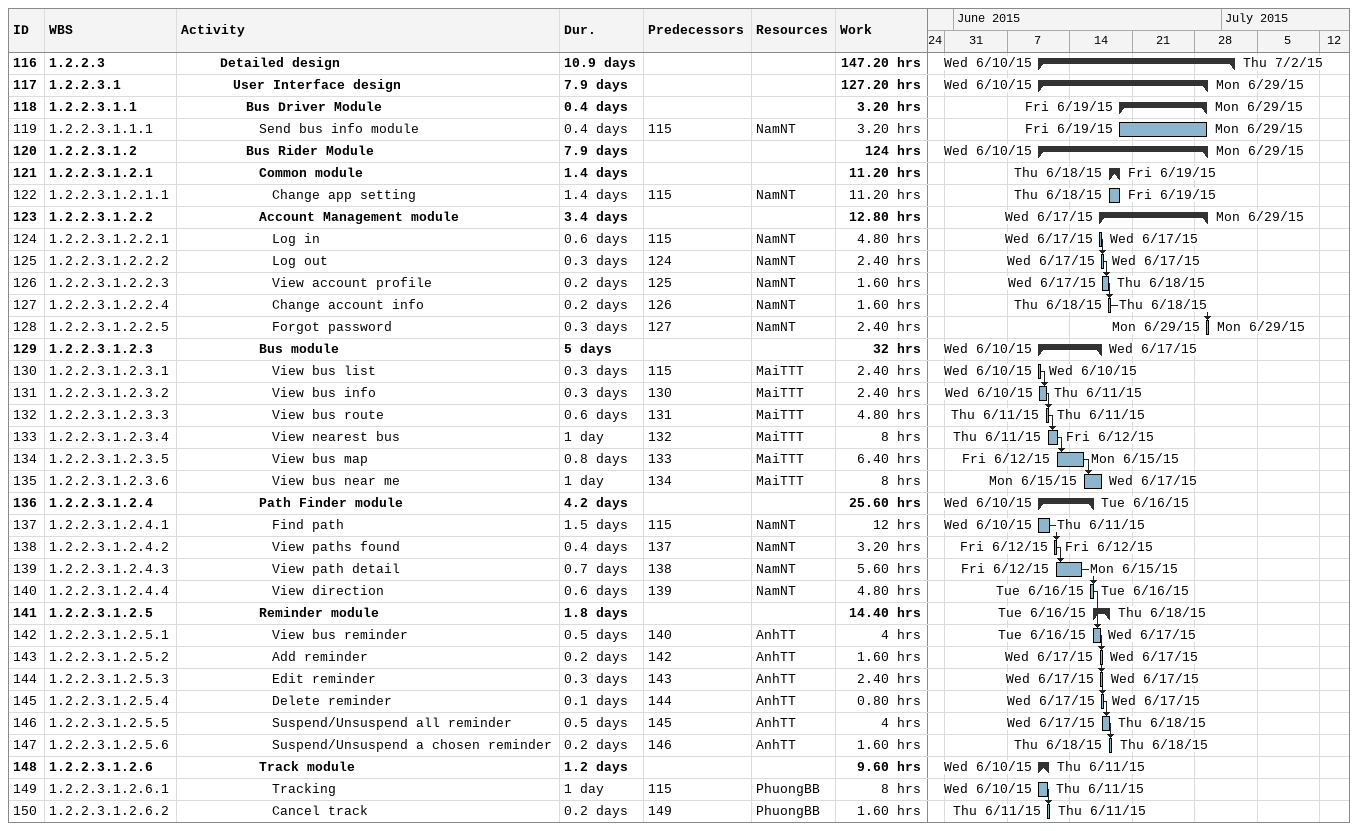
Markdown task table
| ID | WBS | Task | Duration | Start | Finish | Predecessors | Resources | Work (h) |
|---|---|---|---|---|---|---|---|---|
| 116 | 1.2.2.3 | **Detailed design** | 10.9d | 2015-06-10 | 2015-07-02 |  |  | 147.20 |
| 117 | 1.2.2.3.1 | **User Interface design** | 7.9d | 2015-06-10 | 2015-06-29 |  |  | 127.20 |
| 118 | 1.2.2.3.1.1 | **Bus Driver Module** | 0.4d | 2015-06-19 | 2015-06-29 |  |  | 3.20 |
| 119 | 1.2.2.3.1.1.1 | Send bus info module | 0.4d | 2015-06-19 | 2015-06-29 | 115 | NamNT | 3.20 |
| 120 | 1.2.2.3.1.2 | **Bus Rider Module** | 7.9d | 2015-06-10 | 2015-06-29 |  |  | 124 |
| 121 | 1.2.2.3.1.2.1 | **Common module** | 1.4d | 2015-06-18 | 2015-06-19 |  |  | 11.20 |
| 122 | 1.2.2.3.1.2.1.1 | Change app setting | 1.4d | 2015-06-18 | 2015-06-19 | 115 | NamNT | 11.20 |
| 123 | 1.2.2.3.1.2.2 | **Account Management module** | 3.4d | 2015-06-17 | 2015-06-29 |  |  | 12.80 |
| 124 | 1.2.2.3.1.2.2.1 | Log in | 0.6d | 2015-06-17 | 2015-06-17 | 115 | NamNT | 4.80 |
| 125 | 1.2.2.3.1.2.2.2 | Log out | 0.3d | 2015-06-17 | 2015-06-17 | 124 | NamNT | 2.40 |
| 126 | 1.2.2.3.1.2.2.3 | View account profile | 0.2d | 2015-06-17 | 2015-06-18 | 125 | NamNT | 1.60 |
| 127 | 1.2.2.3.1.2.2.4 | Change account info | 0.2d | 2015-06-18 | 2015-06-18 | 126 | NamNT | 1.60 |
| 128 | 1.2.2.3.1.2.2.5 | Forgot password | 0.3d | 2015-06-29 | 2015-06-29 | 127 | NamNT | 2.40 |
| 129 | 1.2.2.3.1.2.3 | **Bus module** | 5d | 2015-06-10 | 2015-06-17 |  |  | 32 |
| 130 | 1.2.2.3.1.2.3.1 | View bus list | 0.3d | 2015-06-10 | 2015-06-10 | 115 | MaiTTT | 2.40 |
| 131 | 1.2.2.3.1.2.3.2 | View bus info | 0.3d | 2015-06-10 | 2015-06-11 | 130 | MaiTTT | 2.40 |
| 132 | 1.2.2.3.1.2.3.3 | View bus route | 0.6d | 2015-06-11 | 2015-06-11 | 131 | MaiTTT | 4.80 |
| 133 | 1.2.2.3.1.2.3.4 | View nearest bus | 1d | 2015-06-11 | 2015-06-12 | 132 | MaiTTT | 8 |
| 134 | 1.2.2.3.1.2.3.5 | View bus map | 0.8d | 2015-06-12 | 2015-06-15 | 133 | MaiTTT | 6.40 |
| 135 | 1.2.2.3.1.2.3.6 | View bus near me | 1d | 2015-06-15 | 2015-06-17 | 134 | MaiTTT | 8 |
| 136 | 1.2.2.3.1.2.4 | **Path Finder module** | 4.2d | 2015-06-10 | 2015-06-16 |  |  | 25.60 |
| 137 | 1.2.2.3.1.2.4.1 | Find path | 1.5d | 2015-06-10 | 2015-06-11 | 115 | NamNT | 12 |
| 138 | 1.2.2.3.1.2.4.2 | View paths found | 0.4d | 2015-06-12 | 2015-06-12 | 137 | NamNT | 3.20 |
| 139 | 1.2.2.3.1.2.4.3 | View path detail | 0.7d | 2015-06-12 | 2015-06-15 | 138 | NamNT | 5.60 |
| 140 | 1.2.2.3.1.2.4.4 | View direction | 0.6d | 2015-06-16 | 2015-06-16 | 139 | NamNT | 4.80 |
| 141 | 1.2.2.3.1.2.5 | **Reminder module** | 1.8d | 2015-06-16 | 2015-06-18 |  |  | 14.40 |
| 142 | 1.2.2.3.1.2.5.1 | View bus reminder | 0.5d | 2015-06-16 | 2015-06-17 | 140 | AnhTT | 4 |
| 143 | 1.2.2.3.1.2.5.2 | Add reminder | 0.2d | 2015-06-17 | 2015-06-17 | 142 | AnhTT | 1.60 |
| 144 | 1.2.2.3.1.2.5.3 | Edit reminder | 0.3d | 2015-06-17 | 2015-06-17 | 143 | AnhTT | 2.40 |
| 145 | 1.2.2.3.1.2.5.4 | Delete reminder | 0.1d | 2015-06-17 | 2015-06-17 | 144 | AnhTT | 0.80 |
| 146 | 1.2.2.3.1.2.5.5 | Suspend/Unsuspend all reminder | 0.5d | 2015-06-17 | 2015-06-18 | 145 | AnhTT | 4 |
| 147 | 1.2.2.3.1.2.5.6 | Suspend/Unsuspend a chosen reminder | 0.2d | 2015-06-18 | 2015-06-18 | 146 | AnhTT | 1.60 |
| 148 | 1.2.2.3.1.2.6 | **Track module** | 1.2d | 2015-06-10 | 2015-06-11 |  |  | 9.60 |
| 149 | 1.2.2.3.1.2.6.1 | Tracking | 1d | 2015-06-10 | 2015-06-11 | 115 | PhuongBB | 8 |
| 150 | 1.2.2.3.1.2.6.2 | Cancel track | 0.2d | 2015-06-11 | 2015-06-11 | 149 | PhuongBB | 1.60 |
